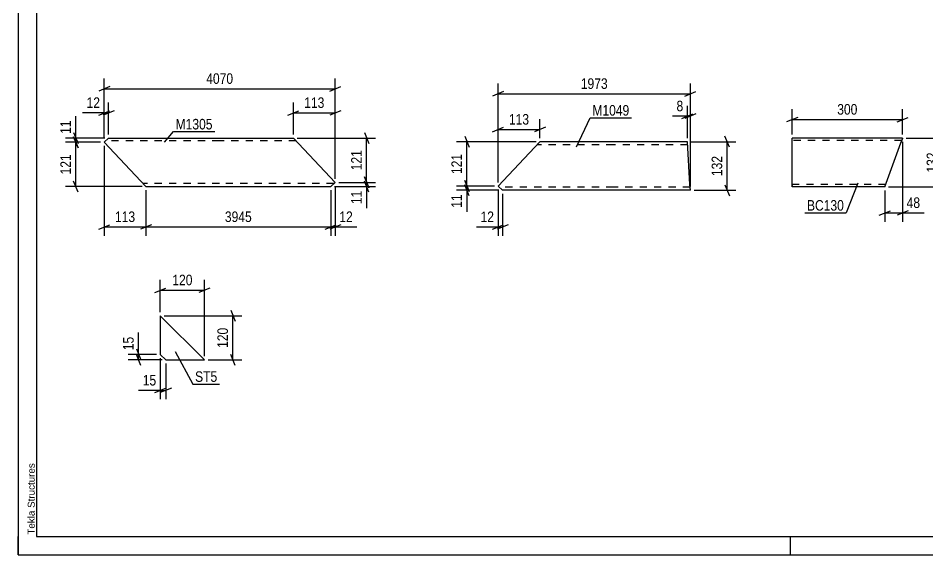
# Model space of a CAD drawing. Header units: millimetres. Extents: x 0 to 420, y 0 to 297.
# Drawn here: x 0 to 247.3, y 0 to 146 of the extents above; entities that cross this region are included whole.
import ezdxf

# ---------------------------------------------------------------- set-up
doc = ezdxf.new("R2010")
doc.units = ezdxf.units.MM
doc.linetypes.add('DXK_LINE_DOT2', pattern=[3.9198, 1.9599, -1.9599])
doc.styles.add('Arial', font='ARIAL.TTF', dxfattribs={"height": 0.2})
doc.styles.add('Arial Narrow', font='ARIALN.TTF', dxfattribs={"height": 0.2})

# ---------------------------------------------------------------- blocks, each defined once
blk = doc.blocks.new('Unknown-761545509-1163')
at = {"color": 5, "linetype": 'Continuous'}
for p, q in [((0, 297), (0, 0)), ((5, 292), (5, 5)), ((0, 0), (0, 5)), ((5, 5), (415, 5)), ((210, 0), (210, 5)), ((0, 0), (420, 0))]:
    blk.add_line(p, q, dxfattribs=at)
at = {"color": 174, "linetype": 'Continuous', "style": 'Arial'}
blk.add_text('Tekla Structures', height=1.9102, rotation=90, dxfattribs=at).set_placement((4.5, 5.5))
blk = doc.blocks.new('Part-761545509-10667 - 10666')
at = {"color": 2, "linetype": 'Continuous'}
for p, q in [((240.41, 113.35), (210.41, 113.35)), ((210.41, 100.24), (210.41, 113.35)), ((235.6, 100.15), (239.97, 112.15)), ((240.37, 113.26), (239.97, 112.15)), ((240.41, 113.35), (240.37, 113.26)), ((210.41, 100.15), (210.41, 100.24)), ((235.6, 100.15), (210.41, 100.15))]:
    blk.add_line(p, q, dxfattribs=at)
at = {"color": 7, "linetype": 'DXK_LINE_DOT2'}
for p, q in [((240.19, 112.75), (210.41, 112.75)), ((239.97, 112.15), (240.28, 113)), ((235.82, 100.75), (210.41, 100.75)), ((210.41, 100.5), (210.41, 100.15)), ((235.63, 100.24), (235.6, 100.15))]:
    blk.add_line(p, q, dxfattribs=at)
blk = doc.blocks.new('Part-761545509-7727 - 7696')
at = {"color": 2, "linetype": 'Continuous'}
for p, q in [((24.58, 113.42), (23.38, 112.28)), ((23.38, 112.28), (34.73, 100.22)), ((24.58, 113.42), (54.73, 113.42)), ((54.83, 113.42), (74.83, 113.42)), ((74.83, 113.42), (86.18, 101.35)), ((34.73, 100.22), (54.73, 100.22)), ((54.83, 100.22), (84.97, 100.22)), ((86.18, 101.35), (84.97, 100.22))]:
    blk.add_line(p, q, dxfattribs=at)
at = {"color": 7, "linetype": 'DXK_LINE_DOT2'}
for p, q in [((54.73, 112.62), (23.73, 112.62)), ((75.58, 112.62), (54.83, 112.62)), ((54.73, 101.02), (33.97, 101.02)), ((85.82, 101.02), (54.83, 101.02))]:
    blk.add_line(p, q, dxfattribs=at)
blk = doc.blocks.new('Part-761545509-7736 - 7735')
at = {"color": 2, "linetype": 'Continuous'}
for p, q in [((130.47, 100.33), (141.82, 112.4)), ((161.82, 112.4), (141.82, 112.4)), ((181.92, 112.4), (161.92, 112.4)), ((182.63, 100.8), (181.92, 112.4)), ((131.68, 99.2), (130.47, 100.33)), ((161.82, 99.2), (131.68, 99.2)), ((182.73, 99.2), (161.92, 99.2)), ((182.73, 99.2), (182.63, 100.8))]:
    blk.add_line(p, q, dxfattribs=at)
at = {"color": 7, "linetype": 'DXK_LINE_DOT2'}
for p, q in [((161.82, 111.6), (141.07, 111.6)), ((181.97, 111.6), (161.92, 111.6)), ((161.82, 100), (130.83, 100)), ((182.68, 100), (161.92, 100)), ((182.68, 100.06), (182.65, 100.49)), ((182.68, 100), (182.68, 100.06))]:
    blk.add_line(p, q, dxfattribs=at)
blk = doc.blocks.new('Part-761545509-7852 - 7851')
at = {"color": 2, "linetype": 'Continuous'}
for p, q in [((50.64, 53.05), (38.64, 65.05)), ((38.64, 65.05), (38.64, 54.55)), ((38.64, 54.55), (40.14, 53.05)), ((40.14, 53.05), (50.64, 53.05))]:
    blk.add_line(p, q, dxfattribs=at)
blk = doc.blocks.new('StraightDimension-761545509-10763 - 10666')
at = {"color": 7, "linetype": 'Continuous'}
for p, q in [((251.78, 111.85), (250.58, 114.85)), ((241.41, 113.35), (253.58, 113.35)), ((251.18, 100.15), (251.18, 113.35)), ((250.58, 101.65), (251.78, 98.65)), ((236.6, 100.15), (253.58, 100.15))]:
    blk.add_line(p, q, dxfattribs=at)
at = {"color": 0}
blk.add_wipeout([(250.43, 110.09), (246.23, 110.09), (246.23, 103.41), (250.43, 103.41)], dxfattribs=at)
at = {"color": 3, "style": 'Arial Narrow'}
blk.add_text('132', height=2.863, rotation=90.0002, dxfattribs=at).set_placement((249.83, 104.01))
blk = doc.blocks.new('StraightDimension-761545509-10725 - 10666')
at = {"color": 7, "linetype": 'Continuous'}
for p, q in [((210.41, 114.35), (210.41, 121.29)), ((240.41, 114.35), (240.41, 121.29)), ((211.91, 119.04), (208.91, 117.84)), ((238.91, 117.84), (241.91, 119.04)), ((210.41, 118.44), (240.41, 118.44))]:
    blk.add_line(p, q, dxfattribs=at)
at = {"color": 0}
blk.add_wipeout([(228.75, 119.19), (228.75, 123.39), (222.06, 123.39), (222.06, 119.19)], dxfattribs=at)
at = {"color": 3, "style": 'Arial Narrow'}
blk.add_text('300', height=2.863, dxfattribs=at).set_placement((222.66, 119.79))
blk = doc.blocks.new('StraightDimension-761545509-10736 - 10666')
at = {"color": 7, "linetype": 'Continuous'}
for p, q in [((240.41, 112.35), (240.41, 90.64)), ((235.6, 99.15), (235.6, 90.64)), ((234.1, 92.44), (237.1, 93.64)), ((235.6, 93.04), (240.41, 93.04)), ((241.91, 93.64), (238.91, 92.44))]:
    blk.add_line(p, q, dxfattribs=at)
at = {"color": 0}
blk.add_wipeout([(245.79, 93.79), (245.79, 97.99), (240.93, 97.99), (240.93, 93.79)], dxfattribs=at)
at = {"color": 7, "linetype": 'Continuous'}
blk.add_line((240.41, 93.04), (246.31, 93.04), dxfattribs=at)
blk.add_line((240.41, 93.04), (246.31, 93.04), dxfattribs=at)
at = {"color": 3, "style": 'Arial Narrow'}
blk.add_text('48', height=2.863, dxfattribs=at).set_placement((241.53, 94.39))
blk = doc.blocks.new('StraightDimension-761545509-10184 - 7696')
at = {"color": 7, "linetype": 'Continuous'}
for p, q in [((15.07, 114.92), (16.27, 111.92)), ((16.27, 110.78), (15.07, 113.78)), ((23.58, 113.42), (12.82, 113.42)), ((22.38, 112.28), (12.82, 112.28)), ((15.67, 112.28), (15.67, 113.42))]:
    blk.add_line(p, q, dxfattribs=at)
at = {"color": 0}
blk.add_wipeout([(14.92, 118.8), (10.72, 118.8), (10.72, 113.94), (14.92, 113.94)], dxfattribs=at)
at = {"color": 7, "linetype": 'Continuous'}
blk.add_line((15.67, 113.42), (15.67, 119.32), dxfattribs=at)
blk.add_line((15.67, 113.42), (15.67, 119.32), dxfattribs=at)
at = {"color": 3, "style": 'Arial Narrow'}
blk.add_text('11', height=2.863, rotation=90.0002, dxfattribs=at).set_placement((14.32, 114.54))
blk = doc.blocks.new('StraightDimension-761545509-10301 - 7696')
at = {"color": 7, "linetype": 'Continuous'}
for p, q in [((23.38, 111.28), (23.38, 86.82)), ((34.73, 99.22), (34.73, 86.82)), ((21.88, 88.62), (24.88, 89.82)), ((23.38, 89.22), (34.73, 89.22)), ((36.23, 89.82), (33.23, 88.62))]:
    blk.add_line(p, q, dxfattribs=at)
at = {"color": 0}
blk.add_wipeout([(32.39, 89.97), (32.39, 94.17), (25.71, 94.17), (25.71, 89.97)], dxfattribs=at)
at = {"color": 3, "style": 'Arial Narrow'}
blk.add_text('113', height=2.863, dxfattribs=at).set_placement((26.31, 90.57))
blk = doc.blocks.new('StraightDimension-761545509-10133 - 7696')
at = {"color": 7, "linetype": 'Continuous'}
for p, q in [((94.13, 102.85), (95.33, 99.85)), ((95.33, 98.72), (94.13, 101.72)), ((85.97, 100.22), (97.13, 100.22)), ((87.18, 101.35), (97.13, 101.35)), ((94.73, 100.22), (94.73, 101.35))]:
    blk.add_line(p, q, dxfattribs=at)
at = {"color": 0}
blk.add_wipeout([(93.98, 99.69), (89.78, 99.69), (89.78, 94.83), (93.98, 94.83)], dxfattribs=at)
at = {"color": 7, "linetype": 'Continuous'}
blk.add_line((94.73, 100.22), (94.73, 94.31), dxfattribs=at)
blk.add_line((94.73, 100.22), (94.73, 94.31), dxfattribs=at)
at = {"color": 3, "style": 'Arial Narrow'}
blk.add_text('11', height=2.863, rotation=90.0002, dxfattribs=at).set_placement((93.38, 95.43))
blk = doc.blocks.new('StraightDimension-761545509-7957 - 7696')
at = {"color": 7, "linetype": 'Continuous'}
for p, q in [((23.38, 113.28), (23.38, 123.11)), ((24.58, 114.42), (24.58, 123.11)), ((21.88, 119.66), (24.88, 120.86)), ((26.08, 120.86), (23.08, 119.66)), ((23.38, 120.26), (24.58, 120.26))]:
    blk.add_line(p, q, dxfattribs=at)
at = {"color": 0}
blk.add_wipeout([(22.85, 121.01), (22.85, 125.21), (17.99, 125.21), (17.99, 121.01)], dxfattribs=at)
at = {"color": 7, "linetype": 'Continuous'}
blk.add_line((23.38, 120.26), (17.47, 120.26), dxfattribs=at)
blk.add_line((23.38, 120.26), (17.47, 120.26), dxfattribs=at)
at = {"color": 3, "style": 'Arial Narrow'}
blk.add_text('12', height=2.863, dxfattribs=at).set_placement((18.59, 121.61))
blk = doc.blocks.new('StraightDimension-761545509-7977 - 7696')
at = {"color": 7, "linetype": 'Continuous'}
for p, q in [((23.38, 113.28), (23.38, 129.66)), ((86.18, 102.35), (86.18, 129.66)), ((24.88, 127.41), (21.88, 126.21)), ((23.38, 126.81), (86.18, 126.81)), ((84.68, 126.21), (87.68, 127.41))]:
    blk.add_line(p, q, dxfattribs=at)
at = {"color": 0}
blk.add_wipeout([(59.03, 127.56), (59.03, 131.76), (50.52, 131.76), (50.52, 127.56)], dxfattribs=at)
at = {"color": 3, "style": 'Arial Narrow'}
blk.add_text('4070', height=2.863, dxfattribs=at).set_placement((51.12, 128.16))
blk = doc.blocks.new('StraightDimension-761545509-7953 - 7696')
at = {"color": 7, "linetype": 'Continuous'}
for p, q in [((74.83, 114.42), (74.83, 123.11)), ((86.18, 102.35), (86.18, 123.11)), ((73.33, 119.66), (76.33, 120.86)), ((74.83, 120.26), (86.18, 120.26)), ((87.68, 120.86), (84.68, 119.66))]:
    blk.add_line(p, q, dxfattribs=at)
at = {"color": 0}
blk.add_wipeout([(83.84, 121.01), (83.84, 125.21), (77.16, 125.21), (77.16, 121.01)], dxfattribs=at)
at = {"color": 3, "style": 'Arial Narrow'}
blk.add_text('113', height=2.863, dxfattribs=at).set_placement((77.76, 121.61))
blk = doc.blocks.new('StraightDimension-761545509-10132 - 7696')
at = {"color": 7, "linetype": 'Continuous'}
for p, q in [((94.13, 114.92), (95.33, 111.92)), ((75.83, 113.42), (97.13, 113.42)), ((94.73, 101.35), (94.73, 113.42)), ((95.33, 99.85), (94.13, 102.85)), ((87.18, 101.35), (97.13, 101.35))]:
    blk.add_line(p, q, dxfattribs=at)
at = {"color": 0}
blk.add_wipeout([(93.98, 110.72), (89.78, 110.72), (89.78, 104.04), (93.98, 104.04)], dxfattribs=at)
at = {"color": 3, "style": 'Arial Narrow'}
blk.add_text('121', height=2.863, rotation=90.0002, dxfattribs=at).set_placement((93.38, 104.64))
blk = doc.blocks.new('StraightDimension-761545509-10185 - 7696')
at = {"color": 7, "linetype": 'Continuous'}
for p, q in [((15.07, 113.78), (16.27, 110.78)), ((22.38, 112.28), (12.82, 112.28)), ((15.67, 100.22), (15.67, 112.28)), ((16.27, 98.72), (15.07, 101.72)), ((33.73, 100.22), (12.82, 100.22))]:
    blk.add_line(p, q, dxfattribs=at)
at = {"color": 0}
blk.add_wipeout([(14.92, 109.59), (10.72, 109.59), (10.72, 102.91), (14.92, 102.91)], dxfattribs=at)
at = {"color": 3, "style": 'Arial Narrow'}
blk.add_text('121', height=2.863, rotation=90.0002, dxfattribs=at).set_placement((14.32, 103.51))
blk = doc.blocks.new('StraightDimension-761545509-10299 - 7696')
at = {"color": 7, "linetype": 'Continuous'}
for p, q in [((84.97, 99.22), (84.97, 86.82)), ((86.18, 100.35), (86.18, 86.82)), ((83.47, 88.62), (86.47, 89.82)), ((87.68, 89.82), (84.68, 88.62)), ((84.97, 89.22), (86.18, 89.22))]:
    blk.add_line(p, q, dxfattribs=at)
at = {"color": 0}
blk.add_wipeout([(91.56, 89.97), (91.56, 94.17), (86.7, 94.17), (86.7, 89.97)], dxfattribs=at)
at = {"color": 7, "linetype": 'Continuous'}
blk.add_line((86.18, 89.22), (92.08, 89.22), dxfattribs=at)
blk.add_line((86.18, 89.22), (92.08, 89.22), dxfattribs=at)
at = {"color": 3, "style": 'Arial Narrow'}
blk.add_text('12', height=2.863, dxfattribs=at).set_placement((87.3, 90.57))
blk = doc.blocks.new('StraightDimension-761545509-10300 - 7696')
at = {"color": 7, "linetype": 'Continuous'}
for p, q in [((34.73, 99.22), (34.73, 86.82)), ((84.97, 99.22), (84.97, 86.82)), ((36.23, 89.82), (33.23, 88.62)), ((34.73, 89.22), (84.97, 89.22)), ((83.47, 88.62), (86.47, 89.82))]:
    blk.add_line(p, q, dxfattribs=at)
at = {"color": 0}
blk.add_wipeout([(64.11, 89.97), (64.11, 94.17), (55.59, 94.17), (55.59, 89.97)], dxfattribs=at)
at = {"color": 3, "style": 'Arial Narrow'}
blk.add_text('3945', height=2.863, dxfattribs=at).set_placement((56.19, 90.57))
blk = doc.blocks.new('StraightDimension-761545509-10478 - 7735')
at = {"color": 7, "linetype": 'Continuous'}
for p, q in [((121.38, 101.83), (122.58, 98.83)), ((129.47, 100.33), (119.13, 100.33)), ((130.68, 99.2), (119.13, 99.2)), ((122.58, 97.7), (121.38, 100.7)), ((121.98, 99.2), (121.98, 100.33))]:
    blk.add_line(p, q, dxfattribs=at)
at = {"color": 0}
blk.add_wipeout([(121.23, 98.67), (117.03, 98.67), (117.03, 93.82), (121.23, 93.82)], dxfattribs=at)
at = {"color": 7, "linetype": 'Continuous'}
blk.add_line((121.98, 99.2), (121.98, 93.29), dxfattribs=at)
blk.add_line((121.98, 99.2), (121.98, 93.29), dxfattribs=at)
at = {"color": 3, "style": 'Arial Narrow'}
blk.add_text('11', height=2.863, rotation=90.0002, dxfattribs=at).set_placement((120.63, 94.42))
blk = doc.blocks.new('StraightDimension-761545509-8007 - 7735')
at = {"color": 7, "linetype": 'Continuous'}
for p, q in [((130.47, 101.33), (130.47, 128.29)), ((182.73, 100.2), (182.73, 128.29)), ((131.97, 126.04), (128.97, 124.84)), ((130.47, 125.44), (182.73, 125.44)), ((181.23, 124.84), (184.23, 126.04))]:
    blk.add_line(p, q, dxfattribs=at)
at = {"color": 0}
blk.add_wipeout([(160.86, 126.19), (160.86, 130.39), (152.35, 130.39), (152.35, 126.19)], dxfattribs=at)
at = {"color": 3, "style": 'Arial Narrow'}
blk.add_text('1973', height=2.863, dxfattribs=at).set_placement((152.95, 126.79))
blk = doc.blocks.new('StraightDimension-761545509-7989 - 7735')
at = {"color": 7, "linetype": 'Continuous'}
for p, q in [((130.47, 99.33), (130.47, 86.8)), ((131.68, 98.2), (131.68, 86.8)), ((128.97, 88.6), (131.97, 89.8)), ((133.18, 89.8), (130.18, 88.6)), ((130.47, 89.2), (131.68, 89.2))]:
    blk.add_line(p, q, dxfattribs=at)
at = {"color": 0}
blk.add_wipeout([(129.95, 89.95), (129.95, 94.15), (125.09, 94.15), (125.09, 89.95)], dxfattribs=at)
at = {"color": 7, "linetype": 'Continuous'}
blk.add_line((130.47, 89.2), (124.57, 89.2), dxfattribs=at)
blk.add_line((130.47, 89.2), (124.57, 89.2), dxfattribs=at)
at = {"color": 3, "style": 'Arial Narrow'}
blk.add_text('12', height=2.863, dxfattribs=at).set_placement((125.69, 90.55))
blk = doc.blocks.new('StraightDimension-761545509-7981 - 7735')
at = {"color": 7, "linetype": 'Continuous'}
for p, q in [((181.92, 113.4), (181.92, 122.21)), ((182.73, 100.2), (182.73, 122.21)), ((180.42, 118.76), (183.42, 119.96)), ((184.23, 119.96), (181.23, 118.76)), ((181.92, 119.36), (182.73, 119.36))]:
    blk.add_line(p, q, dxfattribs=at)
at = {"color": 0}
blk.add_wipeout([(181.4, 120.11), (181.4, 124.31), (178.37, 124.31), (178.37, 120.11)], dxfattribs=at)
at = {"color": 7, "linetype": 'Continuous'}
blk.add_line((181.92, 119.36), (177.84, 119.36), dxfattribs=at)
blk.add_line((181.92, 119.36), (177.84, 119.36), dxfattribs=at)
at = {"color": 3, "style": 'Arial Narrow'}
blk.add_text('8', height=2.86, dxfattribs=at).set_placement((178.97, 120.71))
blk = doc.blocks.new('StraightDimension-761545509-8001 - 7735')
at = {"color": 7, "linetype": 'Continuous'}
for p, q in [((193.33, 110.9), (192.13, 113.9)), ((182.92, 112.4), (195.13, 112.4)), ((192.73, 99.2), (192.73, 112.4)), ((183.73, 99.2), (195.13, 99.2)), ((192.13, 100.7), (193.33, 97.7))]:
    blk.add_line(p, q, dxfattribs=at)
at = {"color": 0}
blk.add_wipeout([(191.98, 109.14), (187.78, 109.14), (187.78, 102.46), (191.98, 102.46)], dxfattribs=at)
at = {"color": 3, "style": 'Arial Narrow'}
blk.add_text('132', height=2.863, rotation=90.0002, dxfattribs=at).set_placement((191.38, 103.06))
blk = doc.blocks.new('StraightDimension-761545509-7985 - 7735')
at = {"color": 7, "linetype": 'Continuous'}
for p, q in [((128.97, 115.13), (131.97, 116.33)), ((130.47, 101.33), (130.47, 118.58)), ((143.32, 116.33), (140.32, 115.13)), ((141.82, 113.4), (141.82, 118.58)), ((130.47, 115.73), (141.82, 115.73))]:
    blk.add_line(p, q, dxfattribs=at)
at = {"color": 0}
blk.add_wipeout([(139.49, 116.48), (139.49, 120.68), (132.81, 120.68), (132.81, 116.48)], dxfattribs=at)
at = {"color": 3, "style": 'Arial Narrow'}
blk.add_text('113', height=2.863, dxfattribs=at).set_placement((133.41, 117.08))
blk = doc.blocks.new('StraightDimension-761545509-10477 - 7735')
at = {"color": 7, "linetype": 'Continuous'}
for p, q in [((121.38, 113.9), (122.58, 110.9)), ((140.82, 112.4), (119.13, 112.4)), ((121.98, 100.33), (121.98, 112.4)), ((122.58, 98.83), (121.38, 101.83)), ((129.47, 100.33), (119.13, 100.33))]:
    blk.add_line(p, q, dxfattribs=at)
at = {"color": 0}
blk.add_wipeout([(121.23, 109.71), (117.03, 109.71), (117.03, 103.02), (121.23, 103.02)], dxfattribs=at)
at = {"color": 3, "style": 'Arial Narrow'}
blk.add_text('121', height=2.863, rotation=90.0002, dxfattribs=at).set_placement((120.63, 103.62))
blk = doc.blocks.new('StraightDimension-761545509-8229 - 7851')
at = {"color": 7, "linetype": 'Continuous'}
for p, q in [((37.64, 54.55), (29.88, 54.55)), ((32.13, 56.05), (33.33, 53.05)), ((33.33, 51.55), (32.13, 54.55)), ((32.73, 53.05), (32.73, 54.55)), ((39.14, 53.05), (29.88, 53.05))]:
    blk.add_line(p, q, dxfattribs=at)
at = {"color": 0}
blk.add_wipeout([(31.98, 59.93), (27.78, 59.93), (27.78, 55.07), (31.98, 55.07)], dxfattribs=at)
at = {"color": 7, "linetype": 'Continuous'}
blk.add_line((32.73, 54.55), (32.73, 60.46), dxfattribs=at)
blk.add_line((32.73, 54.55), (32.73, 60.46), dxfattribs=at)
at = {"color": 3, "style": 'Arial Narrow'}
blk.add_text('15', height=2.863, rotation=90.0002, dxfattribs=at).set_placement((31.38, 55.67))
blk = doc.blocks.new('StraightDimension-761545509-8221 - 7851')
at = {"color": 7, "linetype": 'Continuous'}
for p, q in [((38.64, 53.55), (38.64, 42.33)), ((40.14, 52.05), (40.14, 42.33)), ((37.14, 44.13), (40.14, 45.33)), ((41.64, 45.33), (38.64, 44.13)), ((38.64, 44.73), (40.14, 44.73))]:
    blk.add_line(p, q, dxfattribs=at)
at = {"color": 0}
blk.add_wipeout([(38.12, 45.48), (38.12, 49.68), (33.26, 49.68), (33.26, 45.48)], dxfattribs=at)
at = {"color": 7, "linetype": 'Continuous'}
blk.add_line((38.64, 44.73), (32.73, 44.73), dxfattribs=at)
blk.add_line((38.64, 44.73), (32.73, 44.73), dxfattribs=at)
at = {"color": 3, "style": 'Arial Narrow'}
blk.add_text('15', height=2.863, dxfattribs=at).set_placement((33.86, 46.08))
blk = doc.blocks.new('StraightDimension-761545509-8233 - 7851')
at = {"color": 7, "linetype": 'Continuous'}
for p, q in [((39.64, 65.05), (60.77, 65.05)), ((57.77, 66.55), (58.97, 63.55)), ((58.37, 53.05), (58.37, 65.05)), ((58.97, 51.55), (57.77, 54.55)), ((51.64, 53.05), (60.77, 53.05))]:
    blk.add_line(p, q, dxfattribs=at)
at = {"color": 0}
blk.add_wipeout([(57.62, 62.39), (53.42, 62.39), (53.42, 55.71), (57.62, 55.71)], dxfattribs=at)
at = {"color": 3, "style": 'Arial Narrow'}
blk.add_text('120', height=2.863, rotation=90.0002, dxfattribs=at).set_placement((57.02, 56.31))
blk = doc.blocks.new('StraightDimension-761545509-8225 - 7851')
at = {"color": 7, "linetype": 'Continuous'}
for p, q in [((38.64, 66.05), (38.64, 74.85)), ((50.64, 54.05), (50.64, 74.85)), ((37.14, 71.4), (40.14, 72.6)), ((38.64, 72), (50.64, 72)), ((52.14, 72.6), (49.14, 71.4))]:
    blk.add_line(p, q, dxfattribs=at)
at = {"color": 0}
blk.add_wipeout([(47.98, 72.75), (47.98, 76.95), (41.3, 76.95), (41.3, 72.75)], dxfattribs=at)
at = {"color": 3, "style": 'Arial Narrow'}
blk.add_text('120', height=2.863, dxfattribs=at).set_placement((41.9, 73.35))
blk = doc.blocks.new('Mark-761545509-10787 - 10666')
at = {"color": 0}
blk.add_wipeout([(224.48, 93.66), (224.48, 96.66), (214.43, 96.66), (214.43, 93.66)], dxfattribs=at)
blk.add_wipeout([(224.48, 93.66), (224.48, 96.66), (214.43, 96.66), (214.43, 93.66)], dxfattribs=at)
at = {"color": 30, "linetype": 'Continuous'}
for p in [(228.24, 101.12), (213.83, 93.06)]:
    blk.add_line(p, (225.08, 93.06), dxfattribs=at)
at = {"color": 3, "style": 'Arial Narrow'}
blk.add_text('BC130', height=2.863, dxfattribs=at).set_placement((214.43, 93.66))
blk = doc.blocks.new('Mark-761545509-8320 - 7696')
at = {"color": 0}
blk.add_wipeout([(52.84, 115.76), (52.84, 118.76), (42.79, 118.76), (42.79, 115.76)], dxfattribs=at)
blk.add_wipeout([(52.84, 115.76), (52.84, 118.76), (42.79, 118.76), (42.79, 115.76)], dxfattribs=at)
at = {"color": 30, "linetype": 'Continuous'}
for p, q in [((39.77, 112.31), (42.19, 115.16)), ((42.19, 115.16), (53.44, 115.16))]:
    blk.add_line(p, q, dxfattribs=at)
at = {"color": 3, "style": 'Arial Narrow'}
blk.add_text('M1305', height=2.863, dxfattribs=at).set_placement((42.79, 115.76))
blk = doc.blocks.new('Mark-761545509-8323 - 7735')
at = {"color": 0}
blk.add_wipeout([(166.15, 119.52), (166.15, 122.52), (156.09, 122.52), (156.09, 119.52)], dxfattribs=at)
blk.add_wipeout([(166.15, 119.52), (166.15, 122.52), (156.09, 122.52), (156.09, 119.52)], dxfattribs=at)
at = {"color": 30, "linetype": 'Continuous'}
for p, q in [((151.77, 111.06), (155.49, 118.92)), ((155.49, 118.92), (166.75, 118.92))]:
    blk.add_line(p, q, dxfattribs=at)
at = {"color": 3, "style": 'Arial Narrow'}
blk.add_text('M1049', height=2.863, dxfattribs=at).set_placement((156.09, 119.52))
blk = doc.blocks.new('Mark-761545509-10813 - 7851')
at = {"color": 0}
blk.add_wipeout([(54.12, 47.07), (54.12, 50.07), (48.09, 50.07), (48.09, 47.07)], dxfattribs=at)
blk.add_wipeout([(54.12, 47.07), (54.12, 50.07), (48.09, 50.07), (48.09, 47.07)], dxfattribs=at)
at = {"color": 30, "linetype": 'Continuous'}
for p, q in [((42.63, 55.35), (47.49, 46.47)), ((47.49, 46.47), (54.72, 46.47))]:
    blk.add_line(p, q, dxfattribs=at)
at = {"color": 3, "style": 'Arial Narrow'}
blk.add_text('ST5', height=2.863, dxfattribs=at).set_placement((48.09, 47.07))

msp = doc.modelspace()

# ---------------------------------------------------------------- block references
for name in ['Unknown-761545509-1163', 'Part-761545509-7727 - 7696', 'Part-761545509-7736 - 7735', 'Part-761545509-10667 - 10666', 'Part-761545509-7852 - 7851']:
    msp.add_blockref(name, (0, 0))

# ---------------------------------------------------------------- next in the draw order: block references
for name in ['StraightDimension-761545509-10184 - 7696', 'StraightDimension-761545509-10763 - 10666', 'StraightDimension-761545509-10133 - 7696', 'StraightDimension-761545509-10478 - 7735', 'Mark-761545509-10787 - 10666', 'StraightDimension-761545509-8229 - 7851']:
    msp.add_blockref(name, (0, 0))

# ---------------------------------------------------------------- next in the draw order: block references
for name in ['StraightDimension-761545509-8007 - 7735', 'StraightDimension-761545509-7957 - 7696', 'StraightDimension-761545509-10725 - 10666', 'StraightDimension-761545509-10301 - 7696', 'StraightDimension-761545509-10736 - 10666', 'StraightDimension-761545509-8221 - 7851']:
    msp.add_blockref(name, (0, 0))

# ---------------------------------------------------------------- next in the draw order: block references
for name in ['StraightDimension-761545509-7977 - 7696', 'StraightDimension-761545509-7981 - 7735', 'Mark-761545509-8323 - 7735', 'StraightDimension-761545509-7985 - 7735', 'StraightDimension-761545509-7989 - 7735', 'StraightDimension-761545509-8233 - 7851']:
    msp.add_blockref(name, (0, 0))

# ---------------------------------------------------------------- next in the draw order: block references
for name in ['StraightDimension-761545509-7953 - 7696', 'Mark-761545509-8320 - 7696', 'StraightDimension-761545509-10185 - 7696', 'StraightDimension-761545509-10477 - 7735', 'StraightDimension-761545509-8001 - 7735', 'StraightDimension-761545509-8225 - 7851']:
    msp.add_blockref(name, (0, 0))

# ---------------------------------------------------------------- next in the draw order: block references
for name in ['StraightDimension-761545509-10132 - 7696', 'Mark-761545509-10813 - 7851']:
    msp.add_blockref(name, (0, 0))

# ---------------------------------------------------------------- next in the draw order: block references
msp.add_blockref('StraightDimension-761545509-10299 - 7696', (0, 0))

# ---------------------------------------------------------------- next in the draw order: block references
msp.add_blockref('StraightDimension-761545509-10300 - 7696', (0, 0))

doc.saveas('drawing.dxf')
